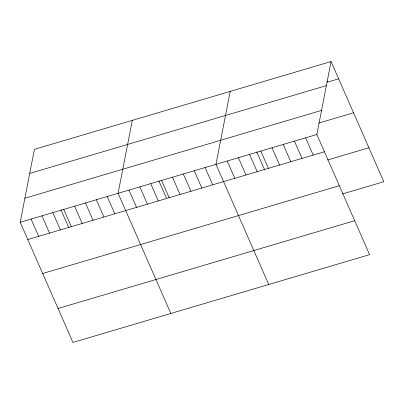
<?xml version="1.0" encoding="UTF-8"?>
<svg xmlns="http://www.w3.org/2000/svg" width="404" height="404" viewBox="0 0 404 404"><rect width="100%" height="100%" fill="white"/><g stroke="black" fill="none" stroke-linecap="round" stroke-linejoin="round"><path stroke-width="0.61" d="M331.053 61.559L316.842 134.497L369.589 254.656L72.947 342.441L20.2 222.281L34.411 149.344L331.053 61.559L383.8 181.719L342.511 193.935M132.305 120.377L118.089 193.314L170.836 313.474M230.194 91.405L215.983 164.342L268.731 284.502M338.638 78.836L327.432 82.148L326.927 80.997M29.724 173.412L326.361 85.628M24.891 198.213L321.528 110.423M318.741 123.084L353.54 112.787M20.2 222.281L316.842 134.497M27.785 239.557L324.422 151.768M327.609 159.984L368.897 147.768M42.688 273.508L339.33 185.719M58.045 308.489L354.682 220.7M305.636 137.809L313.216 155.086M294.43 141.127L302.01 158.403M283.219 144.445L290.804 161.716M272.013 147.758L279.598 165.034M260.807 151.076L268.392 168.352M256.762 151.924L264.681 169.963M249.601 154.394L257.186 171.665M238.395 157.712L245.98 174.982M227.189 161.024L234.774 178.3M205.106 167.559L212.691 184.835M194.228 170.781L201.813 188.052M183.35 173.998L190.935 191.274M172.478 177.22L180.058 194.491M161.6 180.436L169.18 197.713M158.868 180.896L166.307 197.839M150.722 183.653L158.302 200.929M139.845 186.875L147.43 204.146M128.967 190.092L136.552 207.368M107.217 196.531L114.797 213.807M96.339 199.748L103.919 217.024M85.461 202.97L93.046 220.241M74.583 206.186L82.169 223.463M63.706 209.403L71.291 226.679M60.979 209.863L68.897 227.901M52.828 212.625L60.413 229.901M41.955 215.842L49.535 233.118M31.078 219.064L38.658 236.335"/></g></svg>
